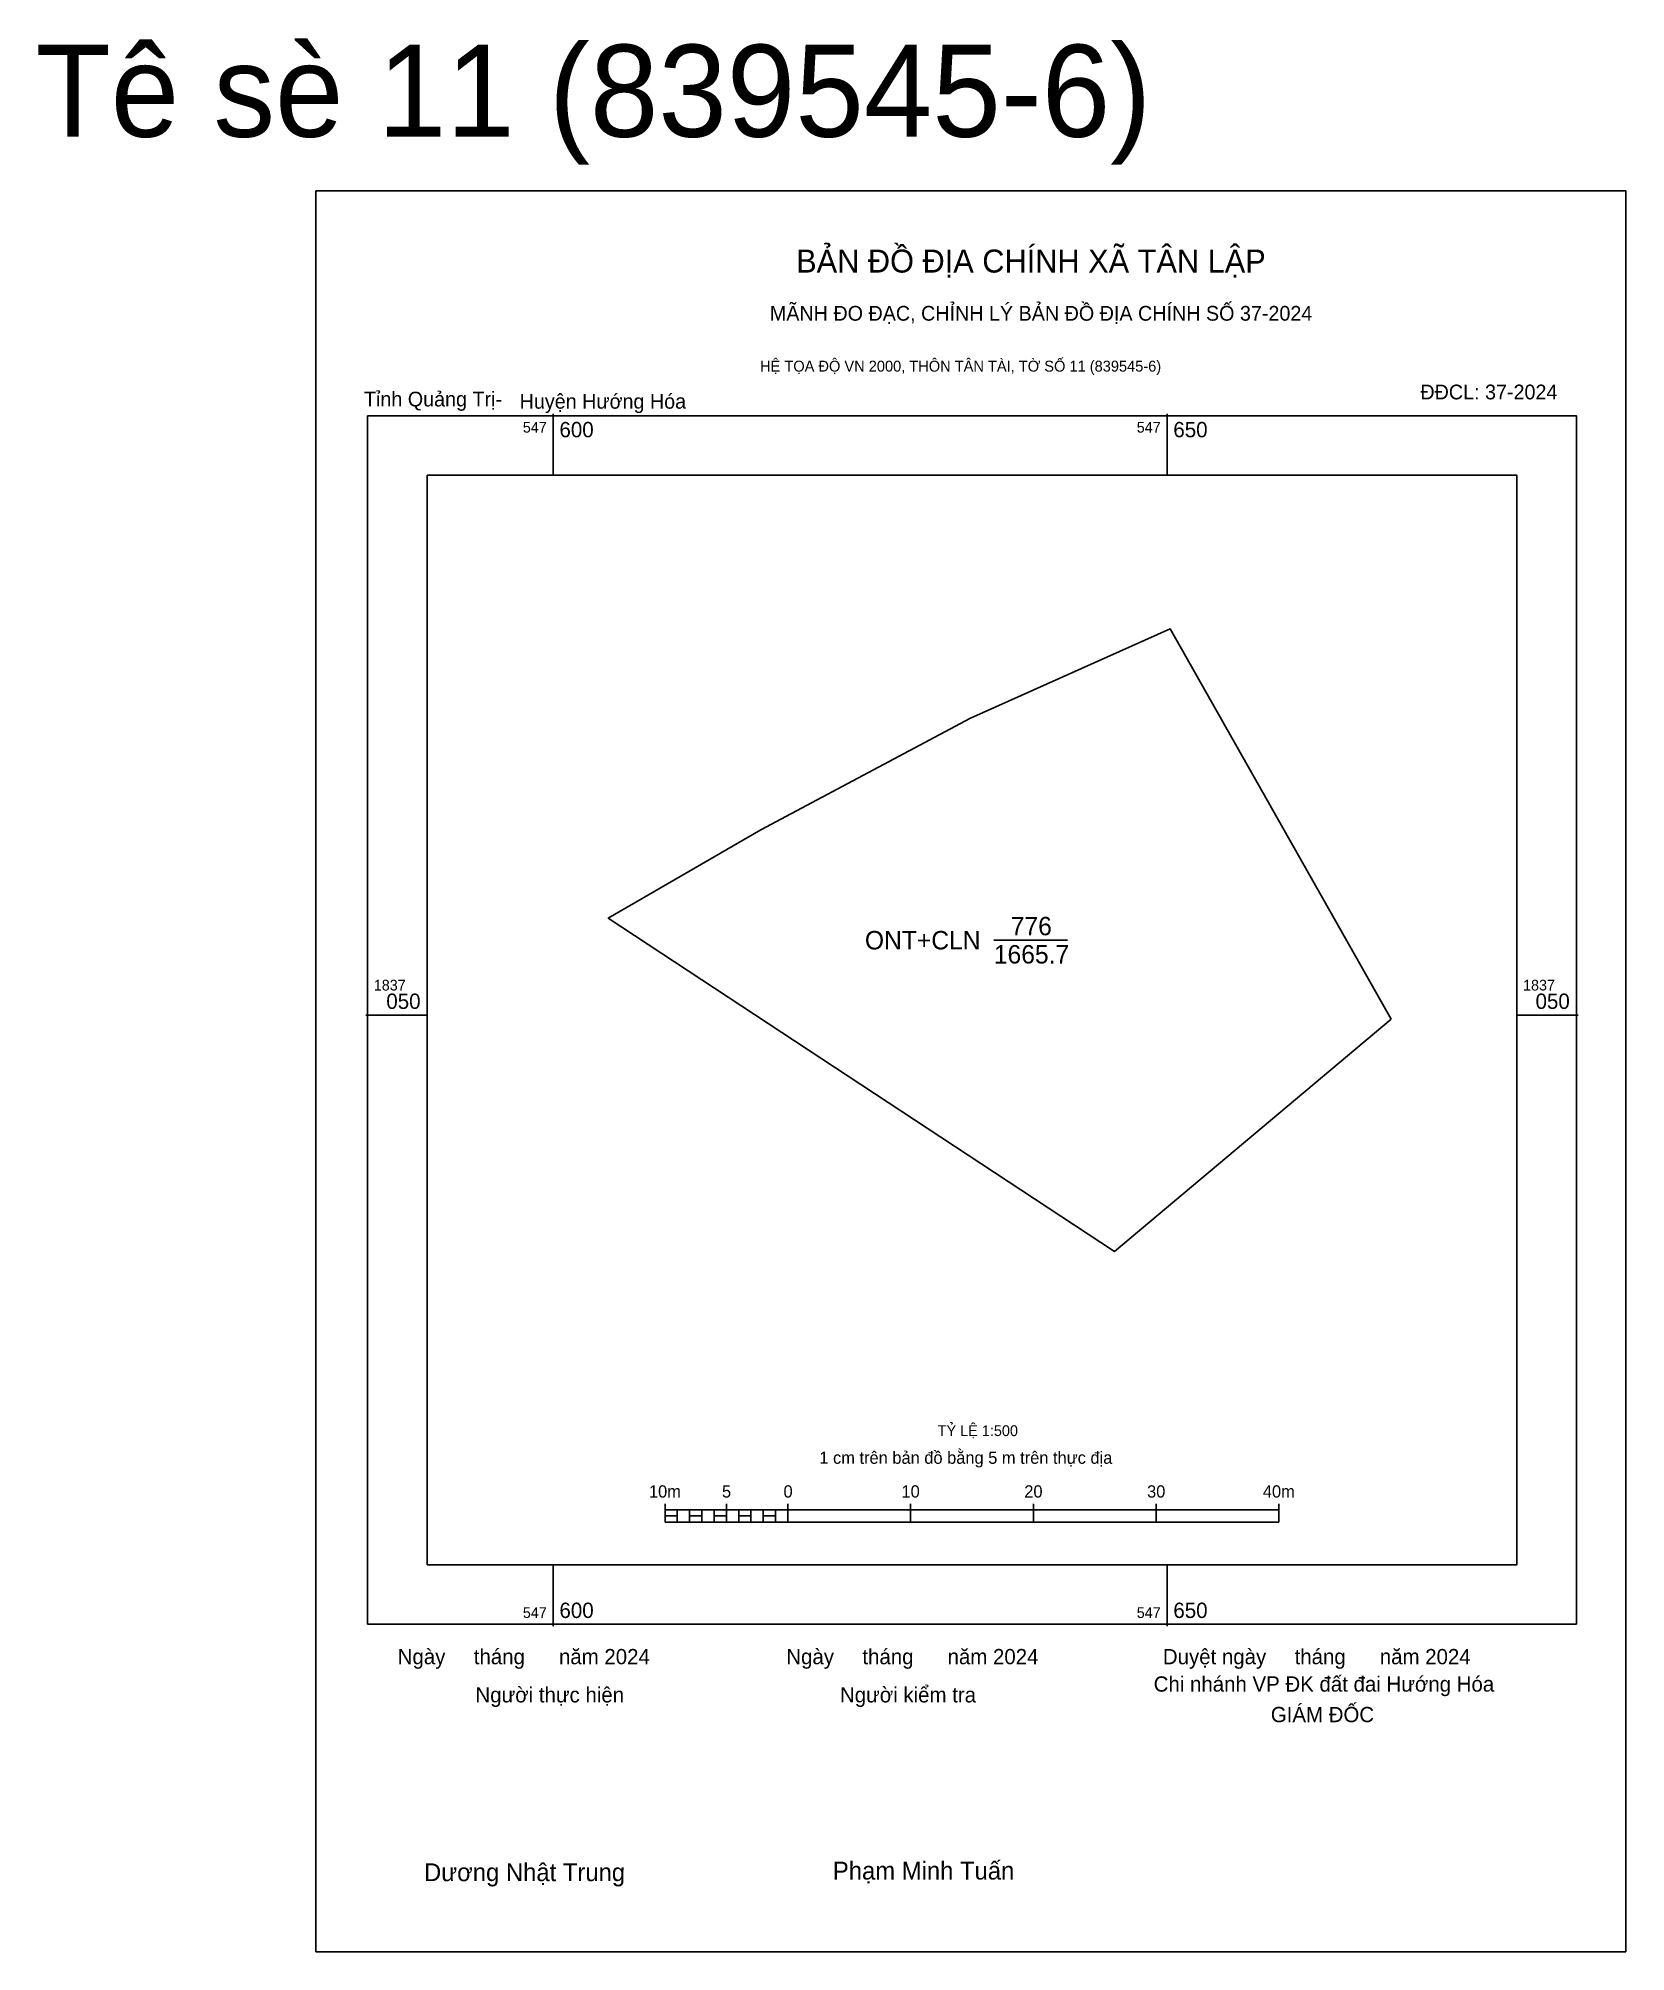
# Model space of a CAD drawing. Extents: x 547558 to 547687, y 1836974 to 1837130.
import ezdxf

# ---------------------------------------------------------------- set-up
doc = ezdxf.new("R2010")
doc.units = 0
for name, color, linetype in [('Level 10', 7, 'Continuous'), ('Level 13', 7, 'Continuous'), ('Level 15', 7, 'Continuous'), ('Level 27', 7, 'Continuous'), ('Level 6', 7, 'Continuous'), ('Level 62', 7, 'Continuous'), ('Level 63', 7, 'Continuous'), ('Level 9', 7, 'Continuous')]:
    doc.layers.add(name, color=color, linetype=linetype)

msp = doc.modelspace()

# ---------------------------------------------------------------- linework, layer by layer
at = {"layer": 'Level 10'}
msp.add_line((547635.88, 1837056.1), (547641.88, 1837056.1), dxfattribs=at)
msp.add_lwpolyline([(547668.23, 1837049.67), (547645.71, 1837030.74), (547604.48, 1837057.89), (547616.89, 1837065.1), (547633.98, 1837074.18), (547650.23, 1837081.47)], close=True, dxfattribs=at)
at = {"layer": 'Level 15'}
msp.add_lwpolyline([(547580.67, 1837117.15), (547687.35, 1837117.15), (547687.35, 1836973.69), (547580.67, 1836973.69)], close=True, dxfattribs=at)
at = {"layer": 'Level 27'}
for p, q in [((547650.23, 1837081.47), (547650.23, 1837081.47)), ((547668.23, 1837049.67), (547668.23, 1837049.67)), ((547645.71, 1837030.74), (547645.72, 1837030.74))]:
    msp.add_line(p, q, dxfattribs=at)
at = {"layer": 'Level 62'}
msp.add_lwpolyline([(547589.73, 1837093.98), (547678.48, 1837093.98), (547678.48, 1837005.22), (547589.73, 1837005.22)], close=True, dxfattribs=at)
at = {"layer": 'Level 63'}
for p, q in [((547600, 1837098.98), (547600, 1837093.98)), ((547650, 1837098.98), (547650, 1837093.98)), ((547584.73, 1837050), (547589.73, 1837050)), ((547678.48, 1837050), (547683.48, 1837050)), ((547609.1, 1837010.19), (547609.1, 1837008.69)), ((547614.1, 1837010.19), (547614.1, 1837008.69)), ((547619.1, 1837010.19), (547619.1, 1837008.69)), ((547629.1, 1837010.19), (547629.1, 1837008.69)), ((547639.1, 1837010.19), (547639.1, 1837008.69)), ((547649.1, 1837010.19), (547649.1, 1837008.69)), ((547659.1, 1837010.19), (547659.1, 1837008.69)), ((547609.1, 1837009.69), (547659.1, 1837009.69)), ((547609.1, 1837008.69), (547659.1, 1837008.69)), ((547610.1, 1837009.69), (547610.1, 1837008.69)), ((547611.1, 1837009.69), (547611.1, 1837008.69)), ((547612.1, 1837009.69), (547612.1, 1837008.69)), ((547613.1, 1837009.69), (547613.1, 1837008.69)), ((547614.1, 1837009.69), (547614.1, 1837008.69)), ((547615.1, 1837009.69), (547615.1, 1837008.69)), ((547616.1, 1837009.69), (547616.1, 1837008.69)), ((547617.1, 1837009.69), (547617.1, 1837008.69)), ((547618.1, 1837009.69), (547618.1, 1837008.69)), ((547619.1, 1837009.69), (547619.1, 1837008.69)), ((547600, 1837005.22), (547600, 1837000.22)), ((547650, 1837005.22), (547650, 1837000.22))]:
    msp.add_line(p, q, dxfattribs=at)
for points in [[(547584.88, 1837098.82), (547683.33, 1837098.82), (547683.33, 1837000.38), (547584.88, 1837000.38)], [(547609.1, 1837009.19), (547610.1, 1837009.19), (547610.1, 1837008.69), (547609.1, 1837008.69)], [(547609.1, 1837009.19), (547610.1, 1837009.19), (547610.1, 1837008.69), (547609.1, 1837008.69)], [(547611.1, 1837009.19), (547612.1, 1837009.19), (547612.1, 1837008.69), (547611.1, 1837008.69)], [(547613.1, 1837009.19), (547614.1, 1837009.19), (547614.1, 1837008.69), (547613.1, 1837008.69)], [(547615.1, 1837009.19), (547616.1, 1837009.19), (547616.1, 1837008.69), (547615.1, 1837008.69)], [(547617.1, 1837009.19), (547618.1, 1837009.19), (547618.1, 1837008.69), (547617.1, 1837008.69)]]:
    msp.add_lwpolyline(points, close=True, dxfattribs=at)

# ---------------------------------------------------------------- texts
at = {"layer": 'Level 13'}
for s, p in [('776', (547637.26, 1837056.5)), ('ONT+CLN', (547625.38, 1837055.35)), ('1665.7', (547635.88, 1837054.2))]:
    msp.add_text(s, height=1.5, dxfattribs=at).set_placement(p)
at = {"layer": 'Level 6'}
msp.add_text('TỶ LỆ 1:500', height=0.879, dxfattribs=at).set_placement((547631.31, 1837015.7))
at = {"layer": 'Level 63'}
for s, height, p in [('Tê sè 11 (839545-6)', 7.5, (547557.83, 1837121.55)), ('BẢN ĐỒ ĐỊA CHÍNH XÃ TÂN LẬP', 1.8718, (547619.78, 1837110.49)), ('MÃNH ĐO ĐẠC, CHỈNH LÝ BẢN ĐỒ ĐỊA CHÍNH SỐ 37-2024', 1.2011, (547617.64, 1837106.57)), ('HỆ TỌA ĐỘ VN 2000, THÔN TÂN TÀI, TỜ SỐ 11 (839545-6)', 0.8891, (547616.84, 1837102.42)), ('547', 0.875, (547597.52, 1837097.45)), ('600', 1.25, (547600.5, 1837097.07)), ('547', 0.875, (547647.52, 1837097.45)), ('650', 1.25, (547650.5, 1837097.07)), ('1837', 0.875, (547585.38, 1837052)), ('1837', 0.875, (547678.98, 1837052)), ('050', 1.25, (547586.4, 1837050.5)), ('050', 1.25, (547680, 1837050.5)), ('1 cm trên bản đồ bằng 5 m trên thực địa', 1, (547621.67, 1837013.44)), ('10m', 1, (547607.79, 1837010.69)), ('5', 1, (547613.74, 1837010.69)), ('0', 1, (547618.75, 1837010.69)), ('10', 1, (547628.36, 1837010.69)), ('20', 1, (547638.36, 1837010.69)), ('30', 1, (547648.36, 1837010.69)), ('40m', 1, (547657.79, 1837010.69)), ('547', 0.875, (547597.52, 1837000.88)), ('600', 1.25, (547600.5, 1837000.88)), ('547', 0.875, (547647.52, 1837000.88)), ('650', 1.25, (547650.5, 1837000.88)), ('Ngày     tháng      năm 2024', 1.2442, (547587.33, 1836997.11)), ('Ngày     tháng      năm 2024', 1.2442, (547618.98, 1836997.11)), ('Duyệt ngày     tháng      năm 2024', 1.2442, (547649.65, 1836997.11)), ('Chi nhánh VP ĐK đất đai Hướng Hóa', 1.2442, (547648.9, 1836994.88)), ('Người thực hiện', 1.2442, (547593.66, 1836994)), ('Người kiểm tra', 1.2442, (547623.35, 1836994)), ('GIÁM ĐỐC', 1.244, (547658.44, 1836992.39)), ('Dương Nhật Trung', 1.4512, (547589.47, 1836979.44)), ('Phạm Minh Tuấn', 1.4512, (547622.77, 1836979.57))]:
    msp.add_text(s, height=height, dxfattribs=at).set_placement(p)
at = {"layer": 'Level 9'}
for s, p in [('Tỉnh Quảng Trị-', (547584.58, 1837099.58)), ('Huyện Hướng Hóa', (547597.26, 1837099.4)), ('ĐĐCL: 37-2024', (547670.62, 1837100.16))]:
    msp.add_text(s, height=1.2011, dxfattribs=at).set_placement(p)

doc.saveas('drawing.dxf')
